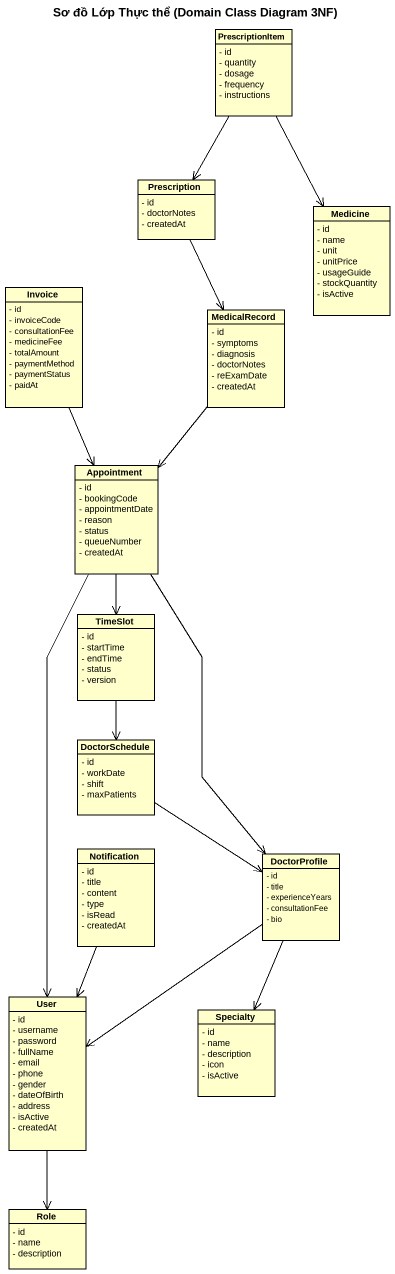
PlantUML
@startuml
title Sơ đồ Lớp Thực thể (Domain Class Diagram 3NF)
hide circle
hide empty members
skinparam classAttributeIconSize 0
class PrescriptionItem {
  - id
  - quantity
  - dosage
  - frequency
  - instructions
}
class Prescription {
  - id
  - doctorNotes
  - createdAt
}
class Medicine {
  - id
  - name
  - unit
  - unitPrice
  - usageGuide
  - stockQuantity
  - isActive
}
class Invoice {
  - id
  - invoiceCode
  - consultationFee
  - medicineFee
  - totalAmount
  - paymentMethod
  - paymentStatus
  - paidAt
}
class MedicalRecord {
  - id
  - symptoms
  - diagnosis
  - doctorNotes
  - reExamDate
  - createdAt
}
class Appointment {
  - id
  - bookingCode
  - appointmentDate
  - reason
  - status
  - queueNumber
  - createdAt
}
class TimeSlot {
  - id
  - startTime
  - endTime
  - status
  - version
}
class DoctorSchedule {
  - id
  - workDate
  - shift
  - maxPatients
}
class Notification {
  - id
  - title
  - content
  - type
  - isRead
  - createdAt
}
class DoctorProfile {
  - id
  - title
  - experienceYears
  - consultationFee
  - bio
}
class User {
  - id
  - username
  - password
  - fullName
  - email
  - phone
  - gender
  - dateOfBirth
  - address
  - isActive
  - createdAt
}
class Specialty {
  - id
  - name
  - description
  - icon
  - isActive
}
class Role {
  - id
  - name
  - description
}
Prescription <-up- PrescriptionItem
Medicine <-up- PrescriptionItem
MedicalRecord <-up- Prescription
Appointment <-up- Invoice
Appointment <-up- MedicalRecord
TimeSlot <-up- Appointment
DoctorSchedule <-up- TimeSlot
DoctorProfile <-up- Appointment
DoctorProfile <-up- DoctorSchedule
User <-up- Appointment
User <-up- Notification
User <-up- DoctorProfile
Specialty <-up- DoctorProfile
Role <-up- User
@enduml
